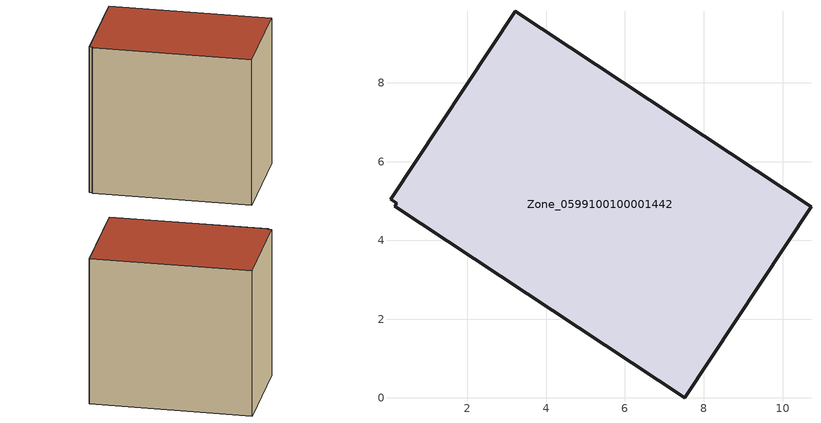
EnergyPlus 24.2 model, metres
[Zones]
Zone_0599100100001442
 floor ground (C_G): 0.16,4.87 0.2,4.94 0.05,5.04 3.21,9.82 10.72,4.85 7.51,0 z1.67
 wall outside (C_F): 7.51,0 10.72,4.85 3.21,9.82 0.05,5.04 0.2,4.94 0.16,4.87 7.51,0 z1.67:10.26
 roof outside (C_R): 0.2,4.94 0.16,4.87 7.51,0 10.72,4.85 3.21,9.82 0.05,5.04 z10.26
[BUILDING]
Pand.0599100100001442: North Axis=0; Terrain=City; Loads Convergence Tolerance Value=0.04; Temperature Convergence Tolerance Value=0.4; Solar Distribution=FullExterior; Maximum Number of Warmup Days=25; Minimum Number of Warmup Days=1
[Site:Location]
Rotterdam.The.Hague.AP_ZH_NLD Design_Conditions: Latitude=51.96; Longitude=4.45; Time Zone=1; Elevation=-4.5
[SITE:GROUNDTEMPERATURE:BUILDINGSURFACE]
18, 18, 18, 18, 18, 18, 18, 18, 18, 18, 18, 18
[MATERIAL] Thermal Absorptance=0.9; Solar Absorptance=0.7; Visible Absorptance=0.7
Name | Roughness | Thickness | Conductivity | Density | Specific Heat
G.TI.2015-2018 | MediumSmooth | 0.15 | 0.0428571 | 540 | 1210
F.TI.2015-2018 | Rough | 0.3 | 0.0666667 | 1920 | 840
R.TI.2015-2018 | MediumRough | 0.2 | 0.0333333 | 1500 | 1000
[CONSTRUCTION]
C_G: G.TI.2015-2018
C_F: F.TI.2015-2018
C_R: R.TI.2015-2018
[ZONE]
Zone_0599100100001442: Type=1; Multiplier=1; Ceiling Height=Autocalculate; Volume=Autocalculate; Floor Area=autocalculate; Part of Total Floor Area=Yes
[ZONEINFILTRATION:DESIGNFLOWRATE]
Infil_Zone_0599100100001442: Zone or ZoneList or Space or SpaceList=Zone_0599100100001442; Schedule=AlwaysOn; Design Flow Rate Calculation Method=Flow/Area; Flow Rate per Floor Area=0.0015; Constant Term Coefficient=1; Temperature Term Coefficient=0; Velocity Term Coefficient=0; Velocity Squared Term Coefficient=0
[HVACTEMPLATE:ZONE:IDEALLOADSAIRSYSTEM]
Zone_0599100100001442: Maximum Heating Supply Air Temperature=50; Minimum Cooling Supply Air Temperature=13; Maximum Heating Supply Air Humidity Ratio=0.0156; Minimum Cooling Supply Air Humidity Ratio=0.0077; Heating Limit=NoLimit; Cooling Limit=NoLimit; Dehumidification Control Type=ConstantSensibleHeatRatio; Cooling Sensible Heat Ratio=0.7; Dehumidification Setpoint=60; Humidification Control Type=None; Humidification Setpoint=30; Outdoor Air Method=None; Outdoor Air Flow Rate per Person=0.00944; Outdoor Air Flow Rate per Zone Floor Area=0; Outdoor Air Flow Rate per Zone=0; Demand Controlled Ventilation Type=None; Outdoor Air Economizer Type=NoEconomizer; Heat Recovery Type=None; Sensible Heat Recovery Effectiveness=0.7; Latent Heat Recovery Effectiveness=0.65
[ZONECONTROL:THERMOSTAT]
ThermostatControl_Zone_0599100100001442: Zone or ZoneList=Zone_0599100100001442; Control Type Schedule=DualSetpointControlType; Control 1=Thermostat_Zone_0599100100001442; Temperature Difference Between Cutout And Setpoint=0
[THERMOSTATSETPOINT:DUALSETPOINT]
Thermostat_Zone_0599100100001442: Heating Setpoint Temperature Schedule=HeatingSetpoint_Zone_0599100100001442; Cooling Setpoint Temperature Schedule=CoolingSetpoint_Zone_0599100100001442
[SCHEDULE:COMPACT]
HeatingSetpoint_Zone_0599100100001442: Through: 12/31, For: AllDays, Until: 24:00, 21
CoolingSetpoint_Zone_0599100100001442: Through: 12/31, For: AllDays, Until: 24:00, 24
DualSetpointControlType: Through: 12/31, For: AllDays, Until: 24:00, 4
AlwaysOn: Through: 12/31, For: AllDays, Until: 24:00, 1
